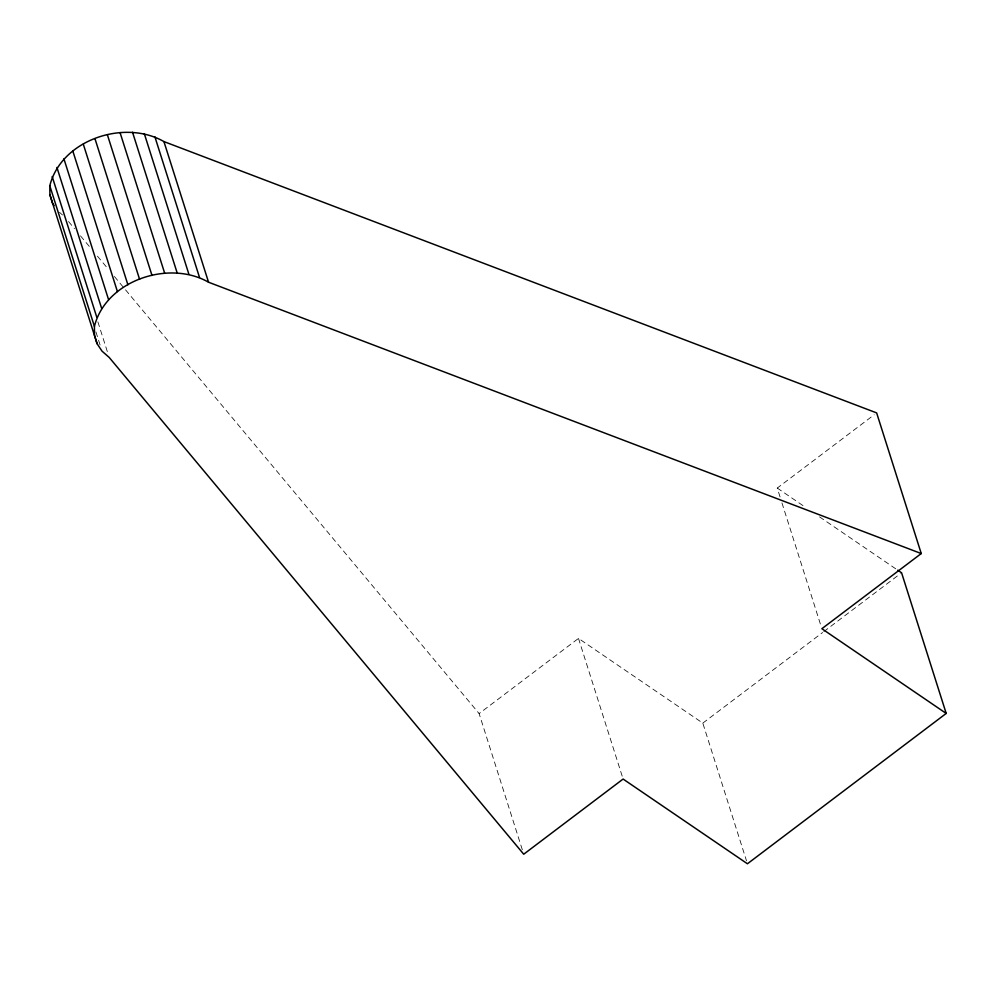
<?xml version="1.0" encoding="UTF-8"?>
<svg xmlns="http://www.w3.org/2000/svg" width="996" height="996" viewBox="0 0 996 996"><rect width="100%" height="100%" fill="white"/><g stroke="black" fill="none" stroke-linecap="round" stroke-linejoin="round"><path stroke-width="0.75" stroke-dasharray="4.98 3.74" d="M522.315 849.775L479.113 713.572L578.489 638.411L702.815 723.121L746.502 860.805M780.067 496.954L777.254 488.065L874.189 414.759M702.815 723.121L822.572 632.547M823.804 631.613L900.347 573.721M777.254 488.065L804.17 506.416M819.559 516.887L896.462 569.301M59.461 212.297L62.511 214.974M68.537 221.535L74.513 228.694M80.489 235.865L89.466 246.61M97.434 256.159L108.402 269.306M114.378 276.465L479.113 713.572M781.947 502.88L820.928 625.749M578.489 638.411L622.637 777.565M97.894 321.87L107.755 352.958M95.927 331.917L100.16 345.239"/><path stroke-width="1.49" d="M49.8 185.779C61.192 139.814 124.326 118.81 163.929 141.581L876.642 412.904L921.25 553.552L821.874 628.713L946.2 713.435L747.436 863.769L623.11 779.046L523.722 854.219L109.162 357.402L102.04 351.165L97.085 343.732L49.9 194.73L49.8 185.779L94.421 326.414L94.52 335.378L97.085 343.732M94.421 326.414C105.8 280.461 168.946 259.446 208.55 282.229L921.25 553.552M897.745 570.173L901.579 572.787L946.2 713.435M54.12 205.562L52.477 203.084L49.9 194.73M163.929 141.581L208.55 282.229M154.89 136.801L199.511 277.436M144.296 133.638L188.904 274.286M132.53 132.231L177.151 272.879M120.068 132.63L164.689 273.265M107.394 134.809L152.002 275.456M94.969 138.693L139.589 279.341M83.291 144.134L127.899 284.781M72.795 150.931L117.416 291.567M63.906 158.8L108.514 299.447M56.934 167.465L101.555 308.1M52.178 176.566L96.786 317.214"/></g></svg>
